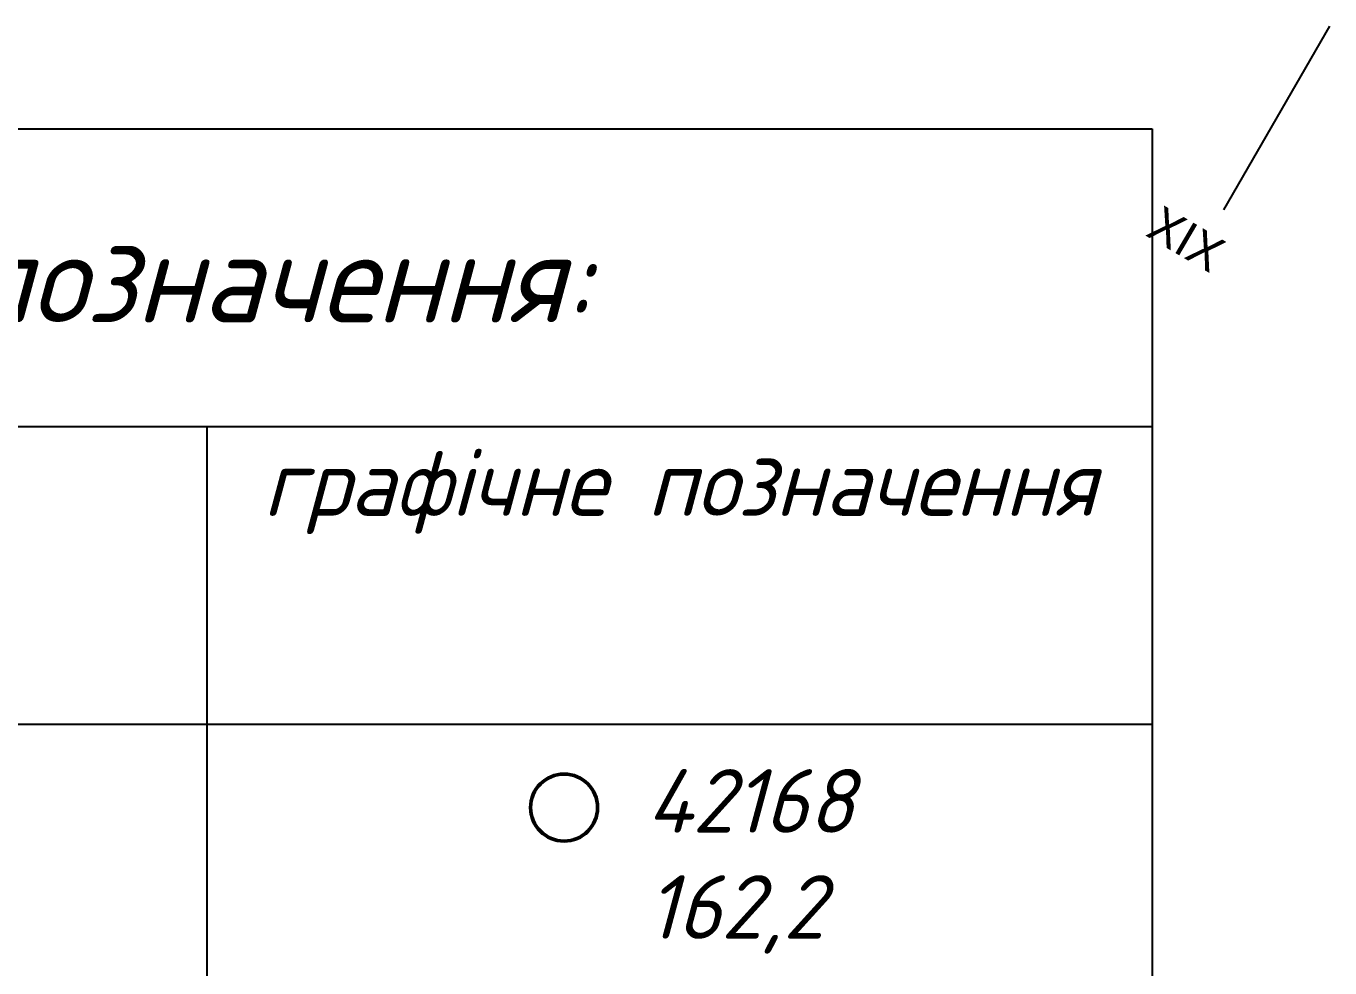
# Model space of a CAD drawing. Header units: millimetres. Extents: x -994 to -400, y 519 to 1360.
# Drawn here: x -893.5 to -805.9, y 623.9 to 687.2 of the extents above; entities that cross this region are included whole.
import ezdxf

# ---------------------------------------------------------------- set-up
doc = ezdxf.new("R2010")
doc.units = ezdxf.units.MM
doc.linetypes.add('DASHED', pattern=[7, 5, -2, 0])
doc.layers.add('Кривульки', color=1, linetype='Continuous')
doc.layers.add('Свердловини', color=4, linetype='Continuous')
doc.styles.add('GOST-2.304_Type-B_italic', font='GOST Common Italic.ttf')

# ---------------------------------------------------------------- blocks, each defined once
blk = doc.blocks.new('*T21')
at = {"color": 0, "linetype": 'ByBlock', "lineweight": -2, "transparency": 16777216}
for p, q in [((0, 0), (143.5, 0)), ((0, 0), (0, -142.521)), ((143.5, 0), (143.5, -142.521)), ((0, -20), (143.5, -20)), ((80, -20), (80, -142.521)), ((0, -40), (143.5, -40)), ((0, -60), (143.5, -60)), ((0, -82.521), (143.5, -82.521)), ((0, -102.521), (143.5, -102.521)), ((0, -122.521), (143.5, -122.521)), ((0, -142.521), (143.5, -142.521))]:
    blk.add_line(p, q, dxfattribs=at)
at = {"color": 0, "transparency": 16777216, "style": 'GOST-2.304_Type-B_italic'}
for s, insert, char_height, width, attachment_point in [('{\\fGOST Common|b0|i1|c204|p34;Умовні позначення:}', (71.75, -10), 6, 140.5, 5), ('{\\fGOST Common|b0|i1|c204|p34;Назва}', (40, -21.5), 4.5, 77, 2), ('{\\fGOST Common|b0|i1|c204|p34;графічне позначення}', (111.75, -21.5), 4.5, 60.5, 2), ('{\\fGOST Common|b0|i1|c204|p34;Номер геологічної свердловини}', (40, -41.5), 4.5, 77, 2), ('{\\fGOST Common|b0|i1|c204|p34;Контур розповсюдження вугілля}', (40, -61.5), 4.5, 77, 2), ('{\\fGOST Common|b0|i1|c204|p34;Контур вугільного пласта:}', (40, -84.021), 4.5, 77, 2), ('{\\fGOST Common|b0|i1|c204|p34;2.0м}', (40, -104.021), 4.5, 77, 2), ('{\\fGOST Common|b0|i1|c204|p34;2.7м}', (40, -124.021), 4.5, 77, 2)]:
    blk.add_mtext(s, dxfattribs=dict(at, insert=insert, char_height=char_height, width=width, attachment_point=attachment_point))

msp = doc.modelspace()

# ---------------------------------------------------------------- linework, layer by layer
at = {"layer": 'Кривульки', "linetype": 'ByBlock'}
msp.add_line((-813.059, 674.858), (-805.934, 687.199), dxfattribs=at)
at = {"layer": 'Свердловини', "linetype": 'ByBlock', "lineweight": 50}
msp.add_circle((-857.378, 634.683), 2.248, dxfattribs=at)

# ---------------------------------------------------------------- block references
msp.add_blockref('*T21', (-961.366, 680.284))

# ---------------------------------------------------------------- texts
at = {"layer": 'Кривульки', "linetype": 'DASHED', "insert": (-817.193, 675.209), "char_height": 2.375, "attachment_point": 1, "rotation": 329.6625}
msp.add_mtext_dynamic_manual_height_columns('XIX', width=8.67403, gutter_width=12.5, heights=[0], dxfattribs=at)
at = {"layer": 'Свердловини', "linetype": 'DASHED', "insert": (-851.839, 637.268), "char_height": 4.275, "attachment_point": 1, "style": 'GOST-2.304_Type-B_italic'}
msp.add_mtext_dynamic_manual_height_columns('{\\fGOST Common|b0|i1|c204|p34;42168\\P162,2}', width=5.3259, gutter_width=12.5, heights=[0], dxfattribs=at)

doc.saveas('drawing.dxf')
